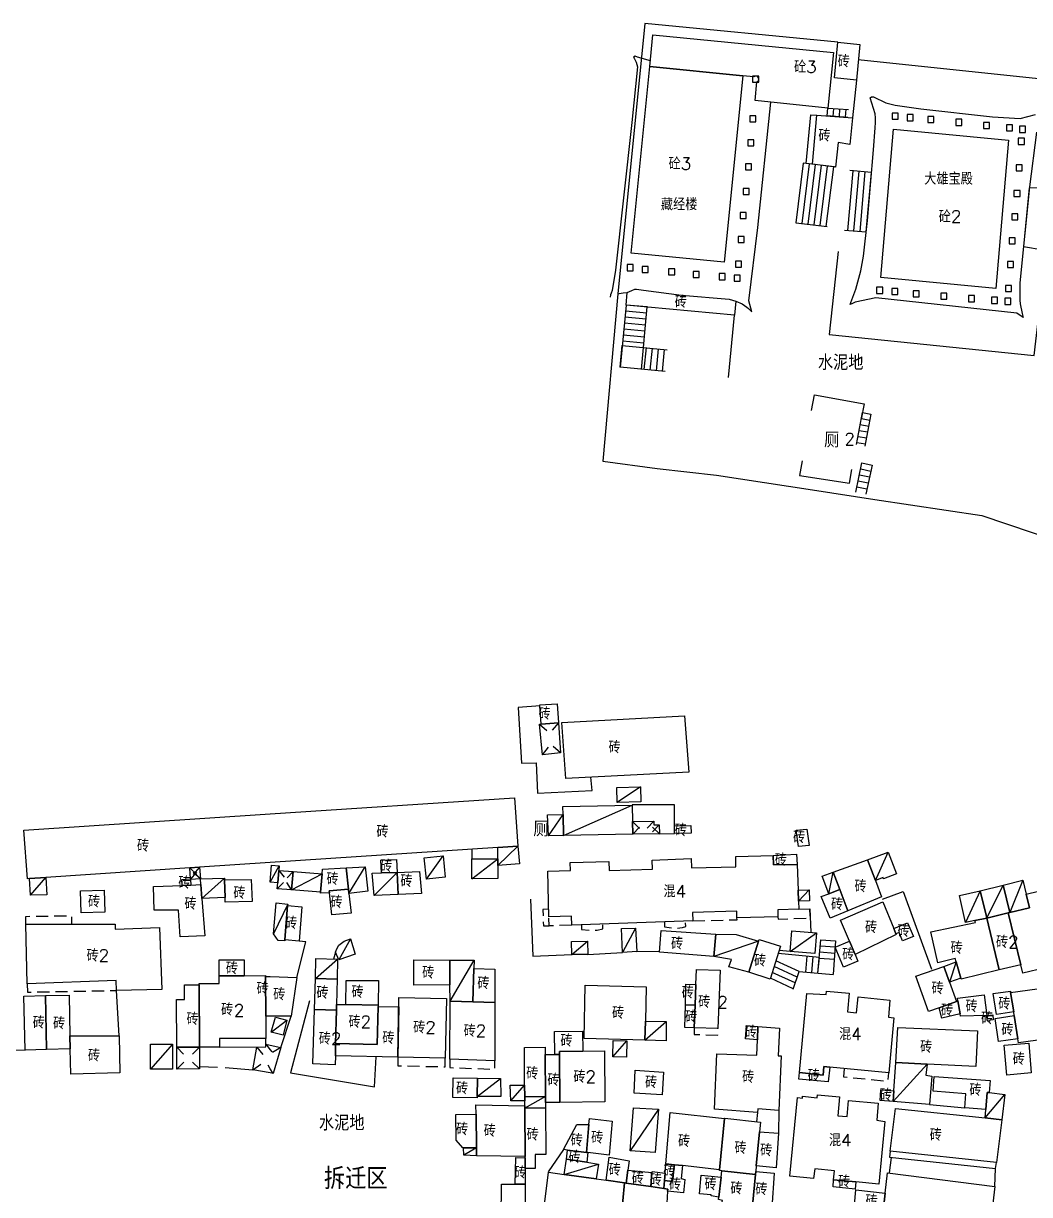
# Model space of a CAD drawing. Header units: millimetres. Extents: x 198 to 1143, y 0 to 936.
# Drawn here: x 668.9 to 834.4, y 233.2 to 425.9 of the extents above; entities that cross this region are included whole.
import ezdxf

# ---------------------------------------------------------------- set-up
doc = ezdxf.new("R2010")
doc.units = ezdxf.units.MM
doc.linetypes.add('X5', pattern=[3, 2, -1])
for name, color, linetype in [('HouseUnrebuilt', 30, 'Continuous'), ('OldHouse', 17, 'Continuous'), ('Text', 252, 'Continuous')]:
    doc.layers.add(name, color=color, linetype=linetype)
doc.styles.add('HZ', font='rs.shx', dxfattribs={"width": 0.8, "bigfont": 'hztxt.shx'})
doc.linetypes.add('443', pattern='A,9.4,[169,AAA.SHX,S=1,R=0,X=0,Y=0.15],0.6', length=10)

# ---------------------------------------------------------------- blocks, each defined once
blk = doc.blocks.new('gc291')
blk.add_lwpolyline([(-0.5, -0.5), (0.5, -0.5), (0.5, 0.5), (-0.5, 0.5), (-0.5, -0.5)])

msp = doc.modelspace()

# ---------------------------------------------------------------- linework, layer by layer
at = {"layer": 'HouseUnrebuilt', "linetype": '443', "flags": 128}
msp.add_lwpolyline([(715.95, 265.05), (712.83, 253.18), (726.61, 250.92), (726.88, 255.85)], dxfattribs=at)
at = {"layer": 'HouseUnrebuilt', "linetype": 'Continuous', "flags": 128}
for points in [[(730.47, 255.77), (720.18, 256), (720.22, 258.05), (727.06, 257.89), (727.2, 264.15), (730.6, 264.09)], [(721.89, 264.44), (727.2, 264.32), (727.2, 264.15), (727.06, 257.89), (720.22, 258.05), (720.35, 263.53), (720.37, 264.47)], [(730.47, 255.77), (730.63, 265.63), (738.47, 265.46), (738.25, 255.61)], [(720.35, 263.53), (720.22, 258.05), (720.18, 256), (720.14, 254.53), (716.46, 254.67), (716.73, 263.61)]]:
    msp.add_lwpolyline(points, close=True, dxfattribs=at)
at = {"layer": 'HouseUnrebuilt', "linetype": 'X5', "flags": 128}
msp.add_lwpolyline([(730.47, 255.77), (730.45, 254.37), (738.22, 254.21), (738.25, 255.61)], dxfattribs=at)
at = {"layer": 'OldHouse', "linetype": '443', "flags": 128}
for points in [[(771.1, 425.91), (766.66, 381.41)], [(802.84, 422.84), (771.1, 425.91)], [(840, 416.33), (806.21, 419.92)], [(805.89, 416.58), (805.23, 410.39)], [(802.89, 388.39), (801.39, 374.7), (835.16, 371.25), (836.72, 384.94)], [(766.66, 381.41), (764.2, 353.85), (773.13, 352.69), (782.9, 351.59), (798.66, 349.13), (808.91, 347.56), (826.51, 344.94), (843.07, 339.35)], [(798.49, 362.19), (798.98, 364.81), (807.16, 363.3), (806.7, 360.78)], [(796.96, 353.92), (796.52, 351.49), (804.75, 350.25), (805.17, 352.51)], [(753.85, 313.59), (750.27, 313.31), (750.8, 304.16), (753.21, 304.25), (753.42, 299.24), (762.41, 299.67), (762.21, 301.86)], [(775.96, 293.87), (775.96, 297.29), (769.01, 297.29)], [(773.48, 292.54), (775.96, 292.58)], [(742.63, 290), (742.63, 288.4)], [(752.3, 281.81), (752.67, 272.41), (759.11, 272.68)], [(810.21, 281.77), (813.6, 283.07), (818.24, 270.25)], [(796.43, 280.14), (798.24, 280.19), (798.39, 276.34)], [(713.82, 268.9), (715.33, 274.79), (714.22, 274.9)], [(720.23, 273.08), (719.85, 271.94)], [(761.71, 272.7), (767.44, 272.99)], [(769.75, 273.2), (773.53, 273.22)], [(794.99, 273.18), (793.19, 273.32)], [(684.61, 259.32), (684.17, 266.76)], [(711.24, 257.35), (712.92, 262.51)], [(664.72, 256.99), (669.17, 256.96)], [(697.82, 254.25), (700.81, 254.15)], [(702.08, 254.11), (706.6, 253.7)], [(793.12, 247), (793.06, 243.26)], [(817.92, 248.02), (823.71, 247.47)], [(789.62, 246.7), (789.48, 245.15)], [(757.7, 240.59), (755.17, 236.9)], [(811.64, 239.3), (811.27, 236.73)], [(828.66, 234.48), (828.8, 237.48)]]:
    msp.add_lwpolyline(points, dxfattribs=at)
at = {"layer": 'OldHouse', "linetype": 'Continuous', "flags": 128}
for points in [[(787.23, 417.31), (771.9, 418.81), (772.42, 424.01), (802.15, 421.14), (801.2, 411.99), (789.23, 413.23), (789.54, 416.29), (789.63, 416.35), (789.71, 416.43), (789.77, 416.52), (789.81, 416.63), (789.82, 416.74), (789.81, 416.86), (789.76, 416.98), (789.69, 417.08), (789.6, 417.16), (789.49, 417.21), (789.37, 417.24), (789.24, 417.23), (789.12, 417.2), (789.02, 417.14)], [(806.45, 422.45), (805.89, 416.58), (802.28, 416.93), (802.84, 422.84)], [(787.23, 417.31), (784.16, 386.6), (768.83, 388.1), (771.9, 418.81)], [(805.23, 410.39), (804.79, 405.97), (802.88, 406.3), (802.45, 402.27), (798.65, 402.75), (799.39, 410.8)], [(830.93, 406.7), (828.81, 382.29), (809.89, 384.11), (812.02, 408.52)], [(786.04, 380.21), (785.83, 377.91), (768.01, 379.57), (768.21, 381.63), (768.93, 381.93), (769.47, 382.16), (769.7, 382.16), (770.9, 382), (777.11, 381.21), (784.95, 380.52)], [(756.9, 310.78), (754.04, 310.59), (753.84, 313.75), (756.69, 313.96)], [(778.32, 302.7), (758.12, 301.64), (757.44, 310.88), (777.63, 311.94)], [(770.42, 297.79), (766.55, 297.72), (766.51, 300.18), (770.38, 300.25)], [(750.22, 290.5), (746.91, 290.28), (709.47, 287.8), (697.85, 287.03), (696.22, 286.93), (672.57, 285.36), (669.89, 285.18), (669.52, 285.16), (668.96, 293.15), (709.47, 295.83), (749.65, 298.49)], [(769.06, 294.55), (769.1, 292.46), (757.72, 292.25), (757.66, 295.72), (757.63, 297.05), (769.01, 297.26)], [(757.72, 292.25), (755.24, 292.2), (755.1, 295.67), (757.66, 295.72)], [(778.74, 292.64), (775.96, 292.58), (775.96, 293.87), (778.68, 293.92)], [(798.11, 290.64), (796.36, 290.45), (795.99, 293.12), (797.74, 293.31)], [(746.92, 287.34), (746.92, 288.43), (746.91, 290.28), (750.22, 290.5), (750.5, 287.61)], [(796.13, 287.5), (792.27, 287.42), (792.23, 288.95), (796.03, 289.19)], [(809.02, 284.87), (807.71, 288.28), (811.12, 289.53), (812.49, 285.97), (810.37, 285.11), (810.3, 285.38)], [(710.88, 286.5), (710.72, 284.49), (709.47, 284.59), (709.7, 287.4), (710.94, 287.3)], [(730.35, 286.2), (727.75, 286.1), (727.66, 288.23), (730.26, 288.34)], [(738.26, 285.39), (735.15, 285.09), (734.81, 288.61), (737.93, 288.91)], [(746.92, 287.34), (746.93, 285.21), (742.63, 285.13), (742.63, 288.4), (746.92, 288.43)], [(796.13, 287.5), (796.3, 283.26), (796.38, 281.44), (796.43, 280.14), (792.95, 280.03), (792.99, 278.87), (786.25, 278.74), (786.23, 279.83), (778.96, 279.61), (778.99, 278.24), (759.08, 277.5), (759.05, 279.01), (755.32, 278.9), (755.13, 286.42), (758.85, 286.51), (758.82, 287.83), (765.15, 287.99), (765.2, 286.48), (772.36, 286.74), (772.3, 288.22), (778.71, 288.47), (778.76, 286.93), (786.08, 287.13), (786.06, 288.83), (792.23, 288.95), (792.27, 287.42)], [(809.02, 284.87), (810.05, 282.17), (804.51, 279.88), (803.16, 283.39), (802.07, 286.22), (807.71, 288.28)], [(669.89, 285.18), (672.57, 285.36), (672.74, 282.51), (670.05, 282.45)], [(701.94, 284.95), (702.03, 282.04), (698.24, 281.9), (698.06, 284.18), (697.99, 285.13), (701.93, 285.26)], [(718.01, 285.93), (717.76, 282.92), (712.98, 283.31), (713.22, 286.32)], [(722.33, 283.44), (719.17, 283.14), (719.21, 282.84), (717.75, 282.79), (717.76, 282.92), (718.01, 285.93), (718.07, 286.73), (721.94, 286.93)], [(722.4, 282.74), (722.33, 283.44), (721.94, 286.93), (725.06, 287.09), (725.51, 283.09)], [(730.5, 282.56), (726.56, 282.39), (726.26, 286.04), (727.75, 286.1), (730.35, 286.2)], [(730.5, 282.56), (730.35, 286.2), (734.03, 286.36), (734.34, 282.72)], [(803.16, 283.39), (801.35, 282.69), (800.25, 285.55), (802.07, 286.22)], [(698.24, 281.9), (698.71, 275.74), (694.65, 275.6), (694.4, 280), (690.38, 280), (690.29, 283.85), (694.98, 284.05), (696.43, 284.11), (698.06, 284.18)], [(696.36, 285), (696.43, 284.11), (694.98, 284.05), (694.9, 285.05), (696.35, 285.11)], [(702.03, 282.04), (701.94, 284.95), (706.36, 285.04), (706.48, 281.38), (702.05, 281.29)], [(722.4, 282.74), (722.76, 279.5), (719.61, 279.2), (719.21, 282.84), (719.17, 283.14), (722.33, 283.44)], [(796.38, 281.44), (796.3, 283.26), (798.12, 283.33), (798.19, 281.52)], [(804.51, 279.88), (801.58, 278.67), (800.09, 282.21), (801.35, 282.69), (803.16, 283.39)], [(831.12, 279.58), (830.86, 279.52), (827.34, 278.66), (827.28, 278.92), (826.26, 283.17), (830.05, 284.07)], [(833.84, 282.61), (834.38, 280.36), (831.12, 279.58), (830.05, 284.07), (833.29, 284.91)], [(832.92, 270.99), (830.86, 279.52), (831.12, 279.58), (834.38, 280.36), (833.84, 282.61), (837.66, 283.53), (840.6, 271.36), (833.26, 269.59)], [(682.27, 279.66), (678.38, 279.54), (678.25, 283.15), (682.15, 283.27)], [(827.34, 278.66), (825.38, 278.27), (823.84, 277.97), (822.84, 282.41), (826.26, 283.17), (827.28, 278.92)], [(712.32, 280.76), (711.88, 275.12), (711.86, 274.92), (710.75, 275), (709.98, 276.06), (710.43, 281.17), (712.34, 280.96)], [(711.88, 275.12), (712.32, 280.76), (714.67, 280.54), (714.22, 274.9)], [(812.04, 276.97), (812.4, 276.09), (812.46, 275.95), (805.67, 272.66), (804.74, 274.88), (803.3, 278.34), (810.22, 281.36)], [(832.92, 270.99), (829.37, 270.18), (827.34, 278.66), (830.86, 279.52)], [(683.96, 277.66), (683.97, 276.86), (691.27, 277.13), (691.64, 266.91), (684.17, 266.76), (684.14, 268.41), (669.51, 267.88), (669.28, 277.66)], [(812.4, 276.09), (812.04, 276.97), (814.3, 277.91), (815.27, 275.65), (813.48, 274.94), (812.91, 276.3)], [(829.37, 270.18), (823.13, 268.63), (823.09, 268.79), (822.31, 271.46), (822.15, 272.02), (819.27, 271.3), (818.13, 276.43), (825.48, 277.95), (825.38, 278.27), (827.34, 278.66)], [(769.75, 273.2), (767.44, 272.99), (767.23, 276.98), (769.55, 277.03)], [(782.8, 276), (782.47, 272.33), (773.52, 273.06), (773.79, 276.62)], [(789.8, 274.87), (788.19, 269.77), (784.91, 270.63), (785.35, 271.86), (782.47, 272.33), (782.8, 276), (786.11, 275.95)], [(799.35, 276.26), (799.04, 272.86), (794.99, 273.18), (795.3, 276.58)], [(723.44, 272.73), (720.78, 271.83), (720.23, 273.08), (720.42, 273.64), (720.76, 274.19), (721.64, 274.86), (722.67, 275.28)], [(761.71, 272.7), (759.11, 272.68), (759.04, 274.84), (761.64, 274.87)], [(788.19, 269.77), (789.8, 274.87), (789.89, 275.16), (793.41, 274.03), (791.71, 268.64)], [(805.67, 272.66), (806.13, 271.56), (803.77, 270.57), (802.41, 273.91), (804.74, 274.88)], [(705.19, 269.19), (701.09, 269.18), (701.08, 271.79), (705.18, 271.8)], [(720.46, 268.64), (716.89, 268.72), (716.99, 272.03), (720.53, 271.92)], [(739.01, 271.77), (739.03, 267.67), (733.07, 267.64), (733.1, 271.81)], [(742.98, 270.4), (742.81, 264.9), (739.05, 265.02), (739.03, 267.67), (739.01, 271.77), (743.02, 271.73)], [(746.43, 264.79), (742.81, 264.9), (742.98, 270.4), (746.43, 270.29)], [(779.22, 260.61), (779.37, 264.36), (779.5, 267.72), (779.59, 270.22), (783.48, 270.13), (783.11, 260.53)], [(821.2, 268.11), (822.35, 264.94), (819.52, 263.92), (817.78, 263.29), (815.69, 269.09), (820.26, 270.72)], [(823.09, 268.79), (821.2, 268.11), (820.26, 270.72), (822.31, 271.46)], [(708.7, 269.07), (708.72, 262.52), (708.73, 258.86), (701.12, 258.84), (701.13, 257.44), (697.81, 257.43), (697.77, 267.69), (697.77, 267.92), (701.09, 267.93), (701.09, 269.18), (705.19, 269.19), (708.7, 269.2)], [(708.72, 262.52), (708.7, 269.07), (709.47, 269.04), (713.82, 268.9), (712.92, 262.51), (709.47, 262.51)], [(720.46, 268.64), (720.37, 264.47), (720.35, 263.53), (716.73, 263.61), (716.89, 268.72)], [(727.2, 264.32), (721.89, 264.44), (721.98, 268.38), (727.3, 268.4)], [(832.48, 258.78), (831.87, 262.62), (831.77, 263.25), (831.26, 266.45), (849.18, 268.89), (850.5, 260.61), (832.58, 258.16)], [(697.81, 257.43), (694.09, 257.42), (694.06, 265.25), (695.35, 265.25), (695.34, 267.69), (697.77, 267.69)], [(771.18, 261.73), (771.12, 258.56), (761.09, 258.84), (761.27, 267.64), (771.29, 267.37)], [(779.5, 267.72), (779.37, 264.36), (777.76, 264.42), (777.83, 267.78)], [(801.5, 254.16), (800.53, 254.25), (800.44, 252.83), (796.55, 253.24), (797.75, 266.26), (800.93, 266.09), (800.99, 266.67), (804.69, 266.32), (804.45, 263.22), (805.92, 263.07), (806.18, 265.69), (811.37, 265.17), (811.15, 262.38), (812.03, 262.28), (811.21, 253.19)], [(827.34, 262.66), (823.01, 262.54), (822.95, 262.93), (822.61, 265.03), (822.53, 265.51), (826.9, 266.06)], [(831.26, 266.45), (831.77, 263.25), (828.93, 262.8), (828.37, 266.27), (831.23, 266.65)], [(672.64, 257.05), (669.17, 256.96), (668.94, 265.85), (672.5, 265.91)], [(676.52, 259.32), (676.56, 257.15), (672.64, 257.05), (672.5, 265.91), (676.39, 265.97)], [(742.81, 264.9), (746.43, 264.79), (746.41, 255.2), (739.01, 255.47), (739.05, 265.02)], [(779.37, 264.36), (779.22, 260.61), (777.69, 260.67), (777.76, 264.42)], [(822.95, 262.93), (819.94, 262.2), (819.52, 263.92), (822.35, 264.94), (822.61, 265.03)], [(712.22, 261.88), (711.57, 259.41), (709.65, 259.91), (710.34, 262.37)], [(827.34, 262.66), (828.33, 262.75), (828.42, 261.92), (827.43, 261.81)], [(832.48, 258.78), (829.27, 258.36), (828.71, 262.15), (831.87, 262.62)], [(771.12, 258.56), (771.18, 261.73), (774.58, 261.66), (774.6, 258.46)], [(789.61, 258.66), (789.69, 260.85), (793.24, 260.58), (793.04, 256.03), (793.51, 256), (793.12, 247), (789.66, 247.26), (789.62, 246.7), (782.58, 247.23), (782.95, 256.35), (789.5, 256.12)], [(789.69, 260.85), (789.61, 258.66), (787.67, 258.82), (787.84, 260.99)], [(817.53, 254.65), (812.36, 254.92), (812.73, 260.68), (825.8, 260.11), (825.54, 254.25)], [(676.56, 257.15), (676.52, 259.32), (684.61, 259.32), (684.75, 253.19), (676.64, 253)], [(760.88, 256.77), (757.04, 256.72), (757.04, 256.24), (756.28, 256.24), (756.25, 260.02), (760.84, 260.06)], [(768.13, 258.45), (768.06, 255.77), (765.81, 255.83), (765.88, 258.51)], [(693.4, 253.83), (689.8, 253.82), (689.78, 257.91), (693.38, 257.93)], [(754.68, 256.22), (754.74, 249.29), (751.33, 249.27), (751.31, 251.17), (751.27, 257.38), (754.67, 257.41)], [(757.11, 248.34), (757.04, 256.24), (757.04, 256.72), (760.88, 256.77), (764.47, 256.81), (764.54, 248.43)], [(834.66, 253.19), (830.66, 252.84), (830.22, 257.75), (834.24, 258.1)], [(757.11, 248.34), (754.75, 248.31), (754.74, 249.29), (754.68, 256.22), (756.28, 256.24), (757.04, 256.24)], [(817.53, 254.65), (817.34, 252.83), (818.31, 252.67), (817.92, 248.02), (811.94, 248.5), (812.05, 250.23), (812.36, 254.92)], [(774.16, 253.34), (773.97, 249.57), (769.34, 249.87), (769.52, 253.64)], [(801.5, 254.16), (801.26, 251.74), (796.45, 252.17), (796.55, 253.24), (800.44, 252.83), (800.53, 254.25)], [(827.74, 249.95), (827.41, 249.99), (827.18, 247.17), (823.71, 247.47), (823.9, 249.73), (818.52, 250.18), (818.69, 252.58), (827.9, 251.92)], [(743.55, 252.34), (743.52, 249.33), (743.52, 249.1), (739.51, 249.14), (739.55, 252.38)], [(743.52, 249.33), (743.55, 252.34), (747.33, 252.3), (747.38, 249.3)], [(751.33, 249.27), (751.33, 248.59), (749.05, 248.58), (748.96, 251.15), (751.31, 251.17)], [(754.75, 248.31), (754.76, 247.45), (751.34, 247.41), (751.34, 247.79), (751.33, 248.59), (751.33, 249.27), (754.74, 249.29)], [(805.82, 235.26), (802.14, 235.6), (802.27, 237.08), (799.05, 237.42), (798.85, 235.83), (794.92, 236.18), (796.23, 249.12), (797.01, 249.03), (797.05, 249.37), (799.46, 249.1), (799.52, 249.6), (803.13, 249.28), (802.84, 246.15), (804.4, 246.01), (804.62, 248.63), (809.5, 248.21), (809.24, 245.39), (810.56, 245.19), (809.59, 234.91)], [(812.05, 250.23), (811.94, 248.5), (809.8, 248.67), (809.94, 250.39)], [(827.74, 249.95), (830.3, 249.66), (829.81, 245.49), (827.07, 245.78), (827.18, 247.17), (827.41, 249.99)], [(751.34, 247.79), (751.34, 247.41), (751.39, 239.43), (743.4, 239.57), (743.38, 240.87), (743.32, 246.41), (743.31, 247.93)], [(751.41, 237.44), (751.4, 239.23), (751.39, 239.43), (751.34, 247.41), (754.76, 247.45), (754.83, 239.77), (753.04, 239.75), (753.06, 237.48)], [(773.33, 247.21), (772.79, 240.1), (768.7, 240.36), (769.24, 247.47)], [(827.07, 245.78), (829.81, 245.49), (828.92, 238.47), (811.46, 240.32), (812.35, 247.34)], [(743.38, 240.87), (741.24, 240.85), (741.17, 240.85), (740.04, 242.14), (739.99, 246.37), (743.32, 246.41)], [(761.73, 240.07), (761.49, 240.1), (761.9, 244.69), (761.98, 245.68), (765.73, 245.24), (765.24, 239.66)], [(784.22, 245.68), (783.36, 237.25), (777.28, 237.93), (775.95, 238.08), (774.56, 238.24), (775.28, 246.7)], [(789.96, 243.51), (789.42, 237.91), (789.33, 236.99), (789.28, 236.47), (783.77, 237.09), (783.35, 237.14), (783.36, 237.25), (784.22, 245.68), (784.23, 245.75), (790.11, 245.08)], [(761.9, 244.69), (761.49, 240.1), (758.35, 240.5), (757.7, 240.59), (759.91, 244.71)], [(789.42, 237.91), (789.96, 243.51), (793.06, 243.26), (792.68, 237.59)], [(743.4, 239.57), (741.33, 239.63), (741.24, 240.85), (743.38, 240.87)], [(751.4, 239.23), (751.41, 237.44), (751.43, 234.87), (749.78, 234.88), (749.86, 239.26)], [(758.18, 239), (761.55, 238.49), (763.45, 238.2), (763.09, 235.75), (757.8, 236.5), (758.18, 239.01)], [(761.49, 240.1), (761.73, 240.07), (761.55, 238.49), (758.18, 239), (758.35, 240.5)], [(768.3, 237.2), (768.01, 235.05), (767.77, 235.09), (764.72, 235.52), (765.25, 239.33), (768.51, 238.71)], [(772.27, 236.78), (772.06, 234.48), (768.01, 235.05), (768.3, 237.2)], [(777.28, 237.93), (777.05, 235.81), (777.69, 235.67), (777.46, 233.44), (774.83, 233.73), (774.85, 234.08), (774.2, 234.17), (774.32, 235.5), (775.64, 235.35), (775.92, 237.82), (775.95, 238.08)], [(775.95, 238.08), (775.92, 237.82), (775.64, 235.35), (774.32, 235.5), (774.42, 236.69), (774.56, 238.24)], [(789.28, 236.47), (788.79, 231.35), (788.71, 230.58), (783.65, 231.16), (783.88, 232.22), (783.21, 232.34), (783.26, 232.77), (783.64, 236.04), (783.77, 237.09)], [(757.8, 236.5), (763.09, 235.75), (764.72, 235.52), (767.77, 235.09), (766.91, 226.22), (754.18, 228.47), (755.27, 236.86)], [(774.42, 236.69), (774.32, 235.5), (774.2, 234.17), (772.06, 234.48), (772.27, 236.78), (772.28, 236.96)], [(783.64, 236.04), (783.26, 232.77), (781.99, 232.95), (782.01, 233.14), (780.1, 233.3), (780.38, 236.34)], [(788.79, 231.35), (789.28, 236.47), (789.33, 236.99), (792.35, 236.69), (791.97, 231.01)], [(805.82, 235.26), (805.71, 234.08), (802.08, 234.46), (802.14, 235.6)], [(810, 227.94), (810.63, 233.43), (811.02, 236.76), (828.66, 234.48), (827.58, 225.13), (809.94, 227.41)], [(749.78, 234.88), (751.43, 234.87), (751.47, 228.8), (747.47, 229.37), (747.49, 234.89)], [(768.01, 235.05), (772.06, 234.48), (774.2, 234.17), (774.85, 234.08), (774.83, 233.73), (774.66, 230.78), (774.36, 225.4), (766.91, 226.22), (767.77, 235.09)], [(810.63, 233.43), (810, 227.94), (808.93, 228.09), (808.97, 228.4), (807.58, 228.61), (807.84, 231.25), (805.58, 231.48), (805.81, 233.97)]]:
    msp.add_lwpolyline(points, close=True, dxfattribs=at)
at = {"layer": 'OldHouse'}
for points in [[(772, 419.78), (769.88, 420.38), (769.52, 420.52), (769.24, 420.38), (769.36, 420.18), (769.49, 419.88), (769.65, 419.53), (769.77, 419.14), (769.86, 418.77), (768.94, 409.59), (766.27, 385.31), (765.74, 381.95), (765.58, 381.54), (765.45, 381.26), (765.38, 380.87)], [(786.04, 380.21), (787.09, 379.74), (787.89, 379.19), (788.12, 378.98), (788.72, 378.45), (788.22, 380.23), (789.69, 392.35), (791.81, 412.96)], [(805.7, 380.06), (805.17, 379.74), (804.87, 379.63), (804.98, 380), (805.81, 382.18), (806.62, 385.22), (807.05, 387.63), (807.7, 393.47), (808.71, 405.09), (809.01, 408.72), (809.03, 409.62), (809.03, 410.36), (808.96, 411.02), (808.18, 413.64), (808.39, 413.83), (808.69, 413.81), (810.76, 412.82), (812.25, 412.47), (816.51, 411.85), (828.28, 410.52), (832.84, 410.26), (835.34, 410.91)], [(798.65, 402.75), (797.66, 402.87), (798.39, 410.87), (799.39, 410.8)], [(835.5, 408.03), (834.35, 399.02), (832.79, 383.22), (832.77, 380.39), (832.84, 379.77), (833.16, 378.16), (833.32, 377.53), (832.28, 378.22), (809.1, 380.75), (805.7, 380.06)], [(766.66, 381.41), (766.88, 381.47), (767.54, 381.59), (768.21, 381.63)], [(768.21, 381.63), (768.93, 381.93), (769.47, 382.16), (769.7, 382.16), (770.9, 382), (777.11, 381.21), (784.95, 380.52), (786.04, 380.21)], [(770.38, 300.25), (766.55, 297.72)], [(757.72, 292.25), (769.01, 297.26)], [(755.24, 292.2), (757.66, 295.72)], [(746.92, 287.34), (750.22, 290.5)], [(809.02, 284.87), (811.12, 289.53)], [(709.47, 284.59), (710.94, 287.3)], [(735.15, 285.09), (737.93, 288.91)], [(742.63, 285.13), (746.92, 288.43)], [(670.05, 282.45), (672.57, 285.36)], [(698.2, 281.89), (701.93, 285.26)], [(712.98, 283.31), (718.01, 285.93)], [(722.4, 282.74), (725.06, 287.09)], [(730.35, 286.2), (726.56, 282.39)], [(801.35, 282.69), (802.07, 286.22)], [(796.37, 281.44), (798.12, 283.33)], [(827.34, 278.67), (830.05, 284.07)], [(833.29, 284.91), (831.13, 279.57)], [(826.26, 283.17), (823.84, 277.97)], [(712.34, 280.96), (709.98, 276.06)], [(769.55, 277.03), (767.44, 272.99)], [(794.99, 273.18), (799.35, 276.26)], [(722.67, 275.28), (720.78, 271.83)], [(759.11, 272.68), (761.64, 274.87)], [(789.8, 274.87), (782.47, 272.33)], [(716.89, 268.72), (720.53, 271.92)], [(739.05, 265.02), (743.02, 271.73)], [(822.31, 271.46), (821.2, 268.11)], [(709.65, 259.91), (712.22, 261.88)], [(771.12, 258.56), (774.58, 261.66)], [(701.13, 257.44), (708.74, 257.46), (708.73, 258.86)], [(765.81, 255.83), (768.13, 258.45)], [(693.38, 257.93), (689.8, 253.82)], [(817.53, 254.65), (811.94, 248.5)], [(743.52, 249.33), (747.33, 252.3)], [(749.05, 248.58), (751.31, 251.17)], [(754.74, 249.29), (751.34, 247.41)], [(827.07, 245.78), (830.3, 249.66)], [(773.33, 247.21), (768.7, 240.36)], [(743.38, 240.87), (741.33, 239.63)], [(811.46, 240.32), (811.34, 239.33)], [(811.34, 239.33), (828.8, 237.48)], [(757.8, 236.5), (763.45, 238.2)], [(828.8, 237.48), (828.92, 238.47)]]:
    msp.add_lwpolyline(points, dxfattribs=at)
at = {"layer": 'OldHouse', "linetype": 'Continuous', "flags": 128}
for points in [[(801.11, 410.68), (801.2, 411.99)], [(804.48, 410.44), (801.11, 410.68)], [(801.2, 411.99), (804.57, 411.75)], [(802.1, 410.61), (802.2, 411.92)], [(803.1, 410.54), (803.19, 411.85)], [(804.1, 410.47), (804.19, 411.78)], [(797.15, 402.93), (795.92, 393.12)], [(802.3, 402.29), (797.15, 402.93)], [(798.14, 402.81), (796.91, 393)], [(799.13, 402.69), (797.9, 392.88)], [(800.12, 402.56), (798.9, 392.75)], [(801.11, 402.44), (799.89, 392.63)], [(802.11, 402.31), (800.88, 392.5)], [(804.5, 391.85), (805.35, 401.65)], [(808.39, 401.39), (804.81, 401.7)], [(805.5, 391.76), (806.35, 401.57)], [(806.49, 391.68), (807.34, 401.48)], [(807.49, 391.59), (808.39, 401.39)], [(834.34, 398.88), (833.38, 389.22)], [(837.57, 398.74), (834.34, 398.88)], [(795.92, 393.12), (801.08, 392.48)], [(803.96, 391.9), (807.49, 391.59)], [(833.38, 389.22), (836.63, 388.66)], [(768.01, 379.57), (767.05, 369.31)], [(771.4, 378.25), (767.92, 378.58)], [(771.5, 379.25), (768.01, 379.57)], [(770.54, 368.98), (771.5, 379.25)], [(784.88, 367.65), (785.83, 377.91)], [(771.22, 376.26), (767.73, 376.59)], [(771.31, 377.26), (767.82, 377.58)], [(771.03, 374.27), (767.55, 374.6)], [(771.12, 375.27), (767.64, 375.59)], [(767.02, 369.32), (767.37, 372.93)], [(767.37, 372.93), (774.79, 372.21)], [(770.94, 373.28), (767.45, 373.6)], [(771, 368.94), (771.35, 372.55)], [(771.99, 368.84), (772.34, 372.45)], [(772.99, 368.75), (773.34, 372.35)], [(773.98, 368.65), (774.33, 372.26)], [(774.44, 368.61), (767.02, 369.32)], [(805.93, 356.61), (806.9, 361.88)], [(806.72, 360.89), (808.1, 360.64)], [(806.9, 361.88), (808.29, 361.62)], [(808.29, 361.62), (807.31, 356.35)], [(806.35, 358.93), (807.74, 358.67)], [(806.54, 359.91), (807.92, 359.65)], [(805.99, 356.96), (807.38, 356.7)], [(806.17, 357.94), (807.56, 357.69)], [(805.78, 348.78), (806.81, 353.58)], [(806.81, 353.58), (808.47, 353.22)], [(808.47, 353.22), (807.45, 348.43)], [(806.39, 351.62), (808.06, 351.27)], [(806.6, 352.6), (808.27, 352.24)], [(805.97, 349.67), (807.64, 349.31)], [(806.18, 350.64), (807.85, 350.29)], [(754.04, 310.59), (756.9, 310.78), (757.22, 305.86), (754.25, 305.56), (753.77, 310.58), (754.04, 310.59)], [(753.77, 310.58), (754.99, 309.54)], [(756.9, 310.78), (755.84, 309.58)], [(754.25, 305.56), (755.26, 306.8)], [(757.22, 305.86), (756, 306.9)], [(769.1, 292.46), (769.06, 294.55), (772.56, 294.61), (772.57, 294.02), (773.45, 294.04), (773.48, 292.54), (769.1, 292.46)], [(769.06, 294.55), (770.22, 293.44)], [(769.1, 292.46), (770.21, 293.61)], [(772.56, 294.61), (771.45, 293.46)], [(773.48, 292.54), (772.33, 293.65)], [(773.45, 294.04), (772.34, 292.89)], [(697.99, 285.13), (696.36, 285), (696.35, 285.11), (696.22, 286.93), (697.85, 287.03), (697.99, 285.13)], [(696.22, 286.93), (697.42, 285.87)], [(696.36, 285), (697.4, 286.22)], [(697.99, 285.13), (696.78, 286.17)], [(697.85, 287.03), (696.79, 285.83)], [(713.22, 286.32), (712.98, 283.31), (710.63, 283.5), (710.72, 284.49), (710.88, 286.5), (713.22, 286.32)], [(710.88, 286.5), (711.77, 285.39)], [(713.22, 286.32), (712.23, 285.32)], [(710.63, 283.5), (711.67, 284.51)], [(712.98, 283.31), (712.21, 284.53)], [(799.56, 269.61), (800.06, 275.09)], [(799.97, 274.09), (802.41, 273.92)], [(800.06, 275.09), (802.48, 274.92)], [(802.48, 274.92), (802.09, 269.38)], [(799.8, 272.21), (793.03, 272.83)], [(797.57, 269.8), (797.81, 272.39)], [(798.57, 269.71), (798.8, 272.3)], [(799.56, 269.61), (799.8, 272.21)], [(799.79, 272.1), (802.27, 271.93)], [(799.88, 273.1), (802.34, 272.92)], [(796.17, 268.95), (792.35, 270.68)], [(796.5, 269.9), (792.66, 271.64)], [(795.48, 266.98), (796.5, 269.9)], [(796.5, 269.9), (802.09, 269.38)], [(795.5, 267.05), (791.75, 268.76)], [(795.84, 268), (792.05, 269.72)], [(694.09, 257.42), (697.81, 257.43), (697.82, 253.84), (694.1, 253.83), (694.09, 257.42)], [(694.09, 257.42), (695.22, 256.29)], [(697.81, 257.43), (696.68, 256.29)], [(711.24, 257.35), (709.95, 253.11), (709.47, 253.19), (706.6, 253.7), (707.24, 257.45), (708.74, 257.46), (708.74, 257.92), (709.47, 257.76), (711.24, 257.35)], [(707.24, 257.45), (708.27, 256.23)], [(708.74, 257.92), (709.47, 257.01)], [(709.47, 257.01), (709.74, 256.67)], [(709.47, 257.01), (709.74, 256.67)], [(711.24, 257.35), (709.86, 256.55)], [(694.1, 253.83), (695.23, 254.97)], [(697.82, 253.84), (696.69, 254.97)], [(706.6, 253.7), (707.91, 254.62)], [(709.47, 253.89), (709.11, 254.47)], [(709.95, 253.11), (709.47, 253.89)], [(709.95, 253.11), (709.47, 253.89)]]:
    msp.add_lwpolyline(points, dxfattribs=at)
at = {"layer": 'OldHouse', "linetype": 'X5', "flags": 128}
for points in [[(755.29, 280.12), (754.34, 280.09), (754.41, 277.38), (755.36, 277.4)], [(792.99, 278.87), (793.01, 278.48), (798.3, 278.69), (798.24, 280.19)], [(669.28, 277.66), (669.25, 278.96), (676.76, 279.07), (676.76, 277.66)], [(759.08, 277.5), (755.36, 277.4), (755.32, 278.9)], [(760.66, 277.56), (760.69, 276.8), (762.32, 276.64), (762.83, 276.67), (763.24, 276.71), (764.21, 276.9), (764.17, 277.69)], [(774.31, 278.07), (774.35, 277.22), (776.01, 276.99), (776.42, 277.01), (776.84, 277.08), (777.27, 277.13), (777.83, 277.29), (777.8, 278.2)], [(778.99, 278.24), (786.26, 278.39), (786.25, 278.74)], [(669.51, 267.88), (669.54, 266.48), (684.17, 266.76)], [(779.22, 260.61), (779.23, 259.51), (783.11, 259.42), (783.11, 260.53)], [(739.01, 255.47), (739, 254.07), (746.41, 253.8), (746.41, 255.2)], [(803.89, 253.92), (803.75, 252.55), (811.09, 251.84), (811.21, 253.19)]]:
    msp.add_lwpolyline(points, dxfattribs=at)

# ---------------------------------------------------------------- block references
at = {"layer": 'OldHouse'}
for p in [(789.32, 416.74), (788.88, 410.2), (812.28, 410.63), (814.73, 410.4), (818.15, 410.08), (822.73, 409.63), (827.31, 409.11), (831.08, 408.71), (833.24, 408.48), (788.54, 406.25), (833.03, 406.5), (788.15, 402.32), (832.66, 402.16), (787.76, 398.23), (832.31, 397.94), (787.26, 394.32), (831.97, 394.07), (786.95, 390.35), (831.5, 390.11), (768.66, 385.72), (771.15, 385.42), (775.51, 385.01), (786.51, 386.3), (831.24, 386.25), (779.55, 384.57), (783.81, 384.23), (786.29, 384), (809.73, 381.99), (812.23, 381.8), (815.71, 381.42), (830.93, 382.29), (820.27, 381.01), (824.85, 380.61), (828.61, 380.34), (830.82, 380.17)]:
    msp.add_blockref('gc291', p, dxfattribs=at)

# ---------------------------------------------------------------- texts
at = {"layer": 'Text', "style": 'HZ'}
for s, height, p in [('砖', 2, (802.8, 418.68)), ('砼3', 2, (795.64, 417.78)), ('砖', 2, (799.65, 406.47)), ('砼3', 2, (775, 401.83)), ('大雄宝殿', 2, (817.05, 399.36)), ('藏经楼', 2, (773.74, 395.16)), ('砼2', 2, (819.44, 393.14)), ('砖', 2, (776.01, 379.1)), ('水泥地', 2.5, (799.56, 368.86)), ('厕', 2.5, (800.58, 356.12)), ('2', 2, (803.93, 356.5)), ('砖', 2, (753.6, 311.31)), ('砖', 2, (765.11, 305.79)), ('砖', 2, (726.94, 291.93)), ('厕', 2.5, (752.75, 292.1)), ('砖', 2, (776.02, 292.16)), ('砖', 2, (795.48, 291.01)), ('砖', 2, (687.55, 289.6)), ('砖', 2, (792.48, 287.27)), ('砖', 2, (727.55, 286.25)), ('砖', 2, (694.35, 283.5)), ('砖', 2, (718.72, 284.11)), ('砖', 2, (730.88, 283.78)), ('砖', 2, (703.4, 281.82)), ('混4', 2, (774.16, 282.08)), ('砖', 2, (805.58, 282.91)), ('砖', 2, (679.49, 280.4)), ('砖', 2, (695.36, 280.04)), ('砖', 2, (719.38, 280.31)), ('砖', 2, (801.72, 279.96)), ('砖', 2, (711.92, 276.86)), ('砖', 2, (807.32, 276.19)), ('砖', 2, (812.66, 275.58)), ('砖', 2, (775.4, 273.5)), ('砖2', 2, (828.86, 273.75)), ('砖2', 2, (679.25, 271.52)), ('砖', 2, (803.56, 271.7)), ('砖', 2, (821.38, 272.78)), ('砖', 2, (789.06, 270.69)), ('砖', 2, (702.17, 269.43)), ('砖', 2, (734.47, 268.72)), ('砖', 2, (707.22, 266.08)), ('砖', 2, (743.54, 266.97)), ('砖', 2, (818.26, 266.14)), ('砖', 2, (709.96, 265.12)), ('砖', 2, (717.06, 265.4)), ('砖', 2, (722.83, 265.51)), ('砖', 2, (777.16, 265.44)), ('砖', 2, (779.87, 263.9)), ('砖', 2, (701.38, 262.61)), ('2', 2, (703.49, 262.49)), ('砖', 2, (765.7, 262.1)), ('2', 2, (783.03, 263.83)), ('砖', 2, (819.8, 262.49)), ('砖', 2, (823.84, 263.18)), ('砖', 2, (829.23, 263.61)), ('砖', 2, (670.4, 260.5)), ('砖', 2, (673.74, 260.37)), ('砖', 2, (695.7, 261.08)), ('砖2', 2, (722.34, 260.61)), ('砖', 2, (777.72, 261.43)), ('砖', 2, (826.41, 261.21)), ('砖2', 2, (732.99, 259.68)), ('砖2', 2, (741.28, 259.12)), ('砖', 2, (787.55, 258.92)), ('混4', 2, (803.04, 258.6)), ('砖', 2, (829.75, 259.33)), ('砖2', 2, (717.46, 257.85)), ('砖', 2, (727.9, 257.96)), ('砖', 2, (757.21, 257.51)), ('砖', 2, (816.38, 256.49)), ('砖', 2, (679.48, 255.07)), ('砖', 2, (831.61, 254.5)), ('砖', 2, (751.58, 252.14)), ('砖', 2, (755.06, 251.04)), ('砖2', 2, (759.34, 251.57)), ('砖', 2, (771.13, 250.68)), ('砖', 2, (787.1, 251.54)), ('砖', 2, (797.89, 251.75)), ('砖', 2, (740.04, 249.68)), ('砖', 2, (809.74, 248.56)), ('砖', 2, (824.49, 249.4)), ('水泥地', 2.5, (717.48, 243.71)), ('砖', 2, (740.05, 242.95)), ('砖', 2, (744.6, 242.68)), ('砖', 2, (751.63, 242.06)), ('砖', 2, (758.88, 241.12)), ('砖', 2, (762.27, 241.55)), ('砖', 2, (776.56, 240.99)), ('混4', 2, (801.38, 241.14)), ('砖', 2, (817.95, 242.01)), ('砖', 2, (785.84, 239.86)), ('砖', 2, (790.07, 239.47)), ('砖', 2, (758.53, 238.35)), ('拆迁区', 3.5, (718.29, 234.05)), ('砖', 2, (749.62, 235.8)), ('砖', 2, (765.14, 236.27)), ('砖', 2, (768.94, 234.91)), ('砖', 2, (774.14, 236.02)), ('砖', 2, (771.9, 234.6)), ('砖', 2, (775.07, 233.87)), ('砖', 2, (780.9, 233.89)), ('砖', 2, (785.17, 233.2)), ('砖', 2, (789.27, 233.07)), ('砖', 2, (802.88, 234.32)), ('砖', 2, (807.4, 231.13))]:
    msp.add_text(s, height=height, dxfattribs=at).set_placement(p)

doc.saveas('drawing.dxf')
